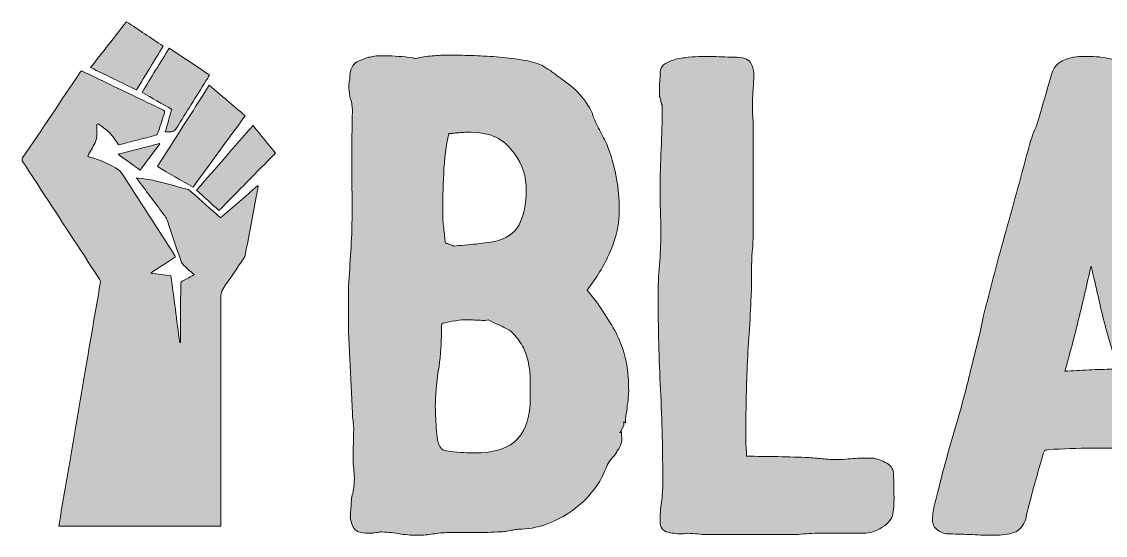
# Model space of a CAD drawing. Header units: inches. Extents: x 112 to 968, y -1050 to -30.
# Drawn here: x 153.5 to 540.6, y -213.6 to -30.3 of the extents above; entities that cross this region are included whole.
import ezdxf

# ---------------------------------------------------------------- set-up
doc = ezdxf.new("R2010")
doc.units = ezdxf.units.IN
doc.header["$MEASUREMENT"] = 0
doc.layers.add('Layer 1', color=7, linetype='Continuous')

# ---------------------------------------------------------------- blocks, each defined once
blk = doc.blocks.new('block 7')
at = {"layer": 'Layer 1', "true_color": 0xfccf0c}
h = blk.add_hatch(color=40, dxfattribs=at)
h.dxf.hatch_style = 2
edge = h.paths.add_edge_path()
edge.add_spline(control_points=[(355.48, -126.12), (355.48, -126.12), (358.34, -129.71), (358.34, -129.71), (360.41, -132.58), (362.2, -135.25), (363.72, -137.72), (365.23, -140.19), (366.47, -142.62), (367.43, -145), (368.38, -147.4), (369.1, -149.95), (369.58, -152.65), (370.06, -155.37), (370.29, -158.55), (370.29, -162.21), (370.29, -163.01), (370.21, -164.05), (370.06, -165.32), (369.89, -166.6), (369.73, -167.87), (369.58, -169.15), (369.42, -169.94), (369.3, -170.66), (369.22, -171.3), (369.14, -171.94), (369.1, -172.65), (369.1, -173.45), (368.78, -173.45), (368.62, -173.29), (368.62, -172.97), (368.62, -172.97), (368.62, -174.4), (368.62, -174.4), (368.62, -174.4), (367.19, -177.03), (367.19, -177.03), (367.19, -177.03), (367.67, -176.56), (367.67, -176.56), (367.67, -177.03), (367.7, -177.51), (367.78, -177.99), (367.86, -178.47), (367.9, -178.87), (367.9, -179.18), (367.9, -180.14), (367.58, -181.26), (366.95, -182.53), (366.63, -182.85), (366.35, -183.25), (366.11, -183.73), (365.87, -184.2), (365.59, -184.68), (365.27, -185.16), (364.8, -185.48), (364.24, -186.12), (363.6, -187.07), (363.6, -187.07), (362.65, -188.51), (362.65, -188.51), (361.53, -191.7), (359.9, -194.68), (357.75, -197.47), (355.59, -200.26), (353.08, -202.69), (350.22, -204.76), (347.35, -206.83), (344.24, -208.46), (340.9, -209.66), (337.55, -210.85), (334.2, -211.45), (330.86, -211.45), (330.54, -211.45), (330.18, -211.49), (329.78, -211.57), (329.38, -211.65), (328.78, -211.77), (327.99, -211.93), (327.19, -212.09), (326.44, -212.21), (325.72, -212.29), (325, -212.37), (324.24, -212.41), (323.45, -212.41), (320.42, -212.57), (317.47, -212.65), (314.6, -212.65), (311.74, -212.65), (308.87, -212.65), (306, -212.65), (303.93, -212.65), (302.06, -212.81), (300.38, -213.13), (298.71, -213.45), (296.83, -213.6), (294.76, -213.6), (292.53, -213.6), (290.3, -213.41), (288.07, -213.01), (285.84, -212.61), (283.61, -212.41), (281.38, -212.41), (281.22, -212.41), (281.06, -212.49), (280.9, -212.65), (280.9, -212.65), (279.95, -212.65), (279.95, -212.65), (279.63, -212.65), (279.39, -212.69), (279.23, -212.77), (279.07, -212.85), (278.83, -212.89), (278.51, -212.89), (277.08, -212.89), (275.68, -212.77), (274.33, -212.53), (272.97, -212.29), (271.98, -211.29), (271.34, -209.54), (271.02, -208.27), (270.86, -207.47), (270.86, -207.15), (270.86, -206.35), (270.9, -205.68), (270.98, -205.12), (271.06, -204.56), (271.1, -204.12), (271.1, -203.8), (271.1, -202.05), (271.3, -200.3), (271.7, -198.54), (272.1, -196.79), (272.3, -195.04), (272.3, -193.29), (272.3, -192.01), (272.22, -190.86), (272.06, -189.82), (271.9, -188.79), (271.82, -187.63), (271.82, -186.35), (271.82, -184.6), (271.86, -182.81), (271.94, -180.98), (272.02, -179.15), (272.06, -177.27), (272.06, -175.36), (272.06, -174.4), (271.98, -173.53), (271.82, -172.73), (271.66, -171.94), (271.58, -171.06), (271.58, -170.1), (271.26, -163.57), (270.94, -157.08), (270.63, -150.62), (270.3, -144.17), (270.15, -137.6), (270.15, -130.9), (270.15, -126.76), (270.3, -122.62), (270.63, -118.47), (270.94, -114.33), (271.18, -110.19), (271.34, -106.05), (271.5, -101.27), (271.54, -96.45), (271.46, -91.59), (271.38, -86.73), (271.34, -81.9), (271.34, -77.12), (271.34, -74.58), (271.38, -72.03), (271.46, -69.48), (271.54, -66.93), (271.58, -64.38), (271.58, -61.83), (271.58, -60.39), (271.38, -59.08), (270.98, -57.88), (270.58, -56.69), (270.38, -55.46), (270.38, -54.18), (270.38, -53.7), (270.38, -53.14), (270.38, -52.51), (270.38, -51.87), (270.46, -51.31), (270.63, -50.83), (270.63, -49.24), (270.9, -47.81), (271.46, -46.53), (272.02, -45.26), (273.17, -44.38), (274.93, -43.9), (276.2, -43.27), (277.24, -42.94), (278.03, -42.94), (278.99, -42.63), (279.95, -42.47), (280.9, -42.47), (281.86, -42.47), (282.65, -42.47), (283.29, -42.47), (286.48, -42.47), (289.75, -42.71), (293.09, -43.18), (293.25, -43.18), (293.41, -43.22), (293.57, -43.3), (293.73, -43.39), (293.89, -43.42), (294.05, -43.42), (296.12, -42.94), (298.15, -42.63), (300.14, -42.47), (302.13, -42.31), (304.17, -42.23), (306.24, -42.23), (308.47, -42.23), (311.06, -42.27), (314.01, -42.35), (316.95, -42.43), (319.98, -42.59), (323.09, -42.83), (326.2, -43.06), (329.18, -43.42), (332.05, -43.9), (334.92, -44.38), (337.31, -45.02), (339.22, -45.81), (339.7, -46.13), (340.18, -46.45), (340.66, -46.77), (341.14, -47.09), (341.69, -47.41), (342.33, -47.73), (342.65, -48.05), (343.05, -48.36), (343.52, -48.68), (344, -49), (344.4, -49.32), (344.72, -49.64), (347.59, -51.55), (350.01, -53.46), (352.01, -55.37), (354, -57.29), (355.79, -59.84), (357.39, -63.02), (357.39, -63.5), (357.54, -64.06), (357.87, -64.7), (358.66, -66.61), (359.58, -68.48), (360.61, -70.31), (361.65, -72.15), (362.49, -73.94), (363.12, -75.69), (365.67, -82.7), (366.95, -89.87), (366.95, -97.2), (366.95, -102.3), (365.87, -107.32), (363.72, -112.26), (361.57, -117.2), (358.82, -121.82), (355.48, -126.12)], knot_values=[0, 0, 0, 0, 1, 1, 1, 2, 2, 2, 3, 3, 3, 4, 4, 4, 5, 5, 5, 6, 6, 6, 7, 7, 7, 8, 8, 8, 9, 9, 9, 10, 10, 10, 11, 11, 11, 12, 12, 12, 13, 13, 13, 14, 14, 14, 15, 15, 15, 16, 16, 16, 17, 17, 17, 18, 18, 18, 19, 19, 19, 20, 20, 20, 21, 21, 21, 22, 22, 22, 23, 23, 23, 24, 24, 24, 25, 25, 25, 26, 26, 26, 27, 27, 27, 28, 28, 28, 29, 29, 29, 30, 30, 30, 31, 31, 31, 32, 32, 32, 33, 33, 33, 34, 34, 34, 35, 35, 35, 36, 36, 36, 37, 37, 37, 38, 38, 38, 39, 39, 39, 40, 40, 40, 41, 41, 41, 42, 42, 42, 43, 43, 43, 44, 44, 44, 45, 45, 45, 46, 46, 46, 47, 47, 47, 48, 48, 48, 49, 49, 49, 50, 50, 50, 51, 51, 51, 52, 52, 52, 53, 53, 53, 54, 54, 54, 55, 55, 55, 56, 56, 56, 57, 57, 57, 58, 58, 58, 59, 59, 59, 60, 60, 60, 61, 61, 61, 62, 62, 62, 63, 63, 63, 64, 64, 64, 65, 65, 65, 66, 66, 66, 67, 67, 67, 68, 68, 68, 69, 69, 69, 70, 70, 70, 71, 71, 71, 72, 72, 72, 73, 73, 73, 74, 74, 74, 75, 75, 75, 76, 76, 76, 77, 77, 77, 78, 78, 78, 79, 79, 79, 80, 80, 80, 81, 81, 81, 82, 82, 82, 83, 83, 83, 84, 84, 84, 85, 85, 85, 86, 86, 86, 87, 87, 87, 88, 88, 88, 89, 89, 89, 89], degree=3, periodic=1)
edge = h.paths.add_edge_path()
edge.add_spline(control_points=[(320.1, -136.64), (319.78, -136.8), (319.42, -136.88), (319.03, -136.88), (318.63, -136.88), (318.27, -136.88), (317.95, -136.88), (316.99, -136.88), (316.07, -136.84), (315.2, -136.76), (314.32, -136.68), (313.41, -136.64), (312.45, -136.64), (311.5, -136.64), (310.18, -136.76), (308.51, -137), (306.84, -137.24), (305.36, -137.52), (304.09, -137.83), (303.77, -137.83), (303.61, -137.92), (303.61, -138.07), (303.45, -138.23), (303.37, -138.79), (303.37, -139.75), (303.37, -139.75), (303.37, -142.38), (303.37, -142.38), (303.37, -146.52), (303.01, -150.74), (302.29, -155.04), (301.58, -159.35), (301.22, -163.57), (301.22, -167.71), (301.22, -168.35), (301.26, -169.38), (301.34, -170.82), (301.42, -172.25), (301.5, -173.73), (301.58, -175.24), (301.66, -176.76), (301.82, -178.19), (302.06, -179.54), (302.29, -180.9), (302.65, -181.81), (303.13, -182.29), (303.29, -182.61), (303.49, -182.85), (303.73, -183.01), (303.97, -183.17), (304.48, -183.33), (305.28, -183.49), (308.63, -183.97), (311.81, -184.2), (314.84, -184.2), (322.49, -184.2), (327.79, -182.49), (330.74, -179.07), (333.68, -175.64), (335.16, -170.9), (335.16, -164.84), (335.16, -162.61), (335.16, -160.54), (335.16, -158.63), (335.16, -156.72), (335, -154.8), (334.68, -152.89), (334.36, -151.14), (333.88, -149.47), (333.25, -147.87), (332.61, -146.28), (331.58, -144.61), (330.14, -142.85), (329.18, -141.42), (327.67, -140.22), (325.6, -139.27), (324.8, -138.95), (323.93, -138.55), (322.97, -138.07), (322.01, -137.6), (321.06, -137.12), (320.1, -136.64)], knot_values=[0, 0, 0, 0, 1, 1, 1, 2, 2, 2, 3, 3, 3, 4, 4, 4, 5, 5, 5, 6, 6, 6, 7, 7, 7, 8, 8, 8, 9, 9, 9, 10, 10, 10, 11, 11, 11, 12, 12, 12, 13, 13, 13, 14, 14, 14, 15, 15, 15, 16, 16, 16, 17, 17, 17, 18, 18, 18, 19, 19, 19, 20, 20, 20, 21, 21, 21, 22, 22, 22, 23, 23, 23, 24, 24, 24, 25, 25, 25, 26, 26, 26, 27, 27, 27, 27], degree=3, periodic=1)
edge = h.paths.add_edge_path()
edge.add_spline(control_points=[(306, -70.19), (305.04, -74.49), (304.44, -79.27), (304.21, -84.53), (303.97, -89.79), (303.85, -94.49), (303.85, -98.64), (303.85, -100.39), (303.97, -102.18), (304.21, -104.01), (304.44, -105.85), (304.64, -107.64), (304.8, -109.39), (305.12, -109.39), (305.76, -109.55), (306.72, -109.87), (306.87, -110.03), (307.03, -110.11), (307.2, -110.11), (307.35, -110.11), (307.51, -110.19), (307.67, -110.35), (310.22, -110.19), (312.97, -109.95), (315.92, -109.63), (318.87, -109.31), (321.45, -108.91), (323.69, -108.43), (327.67, -107.16), (330.34, -104.89), (331.69, -101.62), (333.05, -98.36), (333.73, -94.65), (333.73, -90.51), (333.73, -85.57), (332.37, -81.27), (329.66, -77.6), (327.59, -74.73), (325.32, -72.7), (322.85, -71.51), (320.38, -70.31), (316.91, -69.71), (312.45, -69.71), (312.13, -69.71), (311.57, -69.76), (310.78, -69.83), (309.98, -69.92), (309.19, -69.95), (308.39, -69.95), (307.91, -70.11), (307.47, -70.19), (307.07, -70.19), (306.68, -70.19), (306.32, -70.19), (306, -70.19)], knot_values=[0, 0, 0, 0, 1, 1, 1, 2, 2, 2, 3, 3, 3, 4, 4, 4, 5, 5, 5, 6, 6, 6, 7, 7, 7, 8, 8, 8, 9, 9, 9, 10, 10, 10, 11, 11, 11, 12, 12, 12, 13, 13, 13, 14, 14, 14, 15, 15, 15, 16, 16, 16, 17, 17, 17, 18, 18, 18, 18], degree=3, periodic=1)
h = blk.add_hatch(color=40, dxfattribs=at)
h.dxf.hatch_style = 2
edge = h.paths.add_edge_path()
edge.add_spline(control_points=[(412.36, -185.4), (416.19, -185.4), (419.97, -185.44), (423.71, -185.52), (427.46, -185.6), (431.16, -185.72), (434.83, -185.88), (436.58, -186.04), (438.37, -186.2), (440.21, -186.35), (442.04, -186.52), (443.83, -186.59), (445.58, -186.59), (446.54, -186.59), (447.58, -186.52), (448.69, -186.35), (449.81, -186.2), (450.92, -186.12), (452.04, -186.12), (452.04, -186.12), (458.01, -186.12), (458.01, -186.12), (459.45, -186.44), (460.96, -187.04), (462.56, -187.91), (464.15, -188.79), (464.95, -190.18), (464.95, -192.09), (464.95, -194.32), (464.98, -196.63), (465.07, -199.02), (465.14, -201.41), (465.03, -203.73), (464.71, -205.95), (464.39, -207.71), (463.11, -209.3), (460.88, -210.73), (458.65, -212.17), (456.42, -212.89), (454.19, -212.89), (454.19, -212.89), (436.74, -212.89), (436.74, -212.89), (435.46, -212.89), (434.15, -212.97), (432.8, -213.13), (431.44, -213.29), (430.13, -213.36), (428.85, -213.36), (428.85, -213.36), (398.26, -213.36), (398.26, -213.36), (397.14, -213.36), (396.03, -213.29), (394.91, -213.13), (393.8, -212.97), (392.6, -212.89), (391.33, -212.89), (390.69, -212.89), (390.13, -212.97), (389.65, -213.13), (388.06, -213.13), (386.31, -212.93), (384.4, -212.53), (382.48, -212.13), (381.53, -210.82), (381.53, -208.58), (381.53, -206.35), (381.69, -204.08), (382.01, -201.77), (382.32, -199.46), (382.48, -197.19), (382.48, -194.96), (382.48, -183.81), (382.2, -172.69), (381.65, -161.62), (381.09, -150.54), (380.81, -139.43), (380.81, -128.27), (380.81, -124.61), (380.97, -120.9), (381.29, -117.16), (381.61, -113.42), (381.77, -109.63), (381.77, -105.81), (381.77, -103.26), (381.73, -100.75), (381.65, -98.28), (381.56, -95.81), (381.53, -93.3), (381.53, -90.75), (381.53, -85.65), (381.65, -80.63), (381.89, -75.69), (382.13, -70.75), (382.25, -65.81), (382.25, -60.87), (382.25, -60.87), (382.25, -59.92), (382.25, -59.92), (382.08, -59.76), (382.01, -59.6), (382.01, -59.44), (382.01, -59.28), (381.92, -59.04), (381.77, -58.72), (381.77, -58.24), (381.61, -57.69), (381.29, -57.05), (381.29, -57.05), (381.29, -55.13), (381.29, -55.13), (381.29, -53.86), (381.33, -52.71), (381.41, -51.67), (381.49, -50.63), (381.53, -49.48), (381.53, -48.2), (381.53, -46.29), (383.2, -44.86), (386.55, -43.9), (387.34, -43.58), (388.18, -43.39), (389.06, -43.3), (389.93, -43.22), (390.77, -43.11), (391.57, -42.94), (393.32, -42.79), (394.95, -42.71), (396.47, -42.71), (397.98, -42.71), (398.98, -42.71), (399.45, -42.71), (400.89, -42.71), (402.28, -42.75), (403.64, -42.83), (404.99, -42.91), (406.39, -42.94), (407.82, -42.94), (411.01, -42.94), (413, -43.58), (413.8, -44.86), (414.59, -46.13), (414.99, -47.41), (414.99, -48.68), (414.99, -50.59), (414.91, -52.55), (414.75, -54.54), (414.59, -56.53), (414.51, -58.56), (414.51, -60.63), (414.51, -61.75), (414.55, -62.86), (414.63, -63.98), (414.71, -65.09), (414.75, -66.29), (414.75, -67.56), (414.75, -67.56), (414.75, -106.52), (414.75, -106.52), (414.75, -108.12), (414.67, -109.71), (414.51, -111.3), (414.35, -112.9), (414.27, -114.49), (414.27, -116.08), (414.11, -118.32), (414.07, -120.39), (414.15, -122.3), (414.23, -124.21), (414.19, -126.12), (414.03, -128.03), (413.87, -132.66), (413.64, -137.16), (413.32, -141.54), (413, -145.92), (412.76, -150.35), (412.6, -154.8), (412.44, -158.79), (412.32, -162.81), (412.24, -166.88), (412.16, -170.94), (412.12, -175.04), (412.12, -179.18), (412.12, -180.14), (412.16, -181.14), (412.24, -182.17), (412.32, -183.21), (412.36, -184.29), (412.36, -185.4)], knot_values=[0, 0, 0, 0, 1, 1, 1, 2, 2, 2, 3, 3, 3, 4, 4, 4, 5, 5, 5, 6, 6, 6, 7, 7, 7, 8, 8, 8, 9, 9, 9, 10, 10, 10, 11, 11, 11, 12, 12, 12, 13, 13, 13, 14, 14, 14, 15, 15, 15, 16, 16, 16, 17, 17, 17, 18, 18, 18, 19, 19, 19, 20, 20, 20, 21, 21, 21, 22, 22, 22, 23, 23, 23, 24, 24, 24, 25, 25, 25, 26, 26, 26, 27, 27, 27, 28, 28, 28, 29, 29, 29, 30, 30, 30, 31, 31, 31, 32, 32, 32, 33, 33, 33, 34, 34, 34, 35, 35, 35, 36, 36, 36, 37, 37, 37, 38, 38, 38, 39, 39, 39, 40, 40, 40, 41, 41, 41, 42, 42, 42, 43, 43, 43, 44, 44, 44, 45, 45, 45, 46, 46, 46, 47, 47, 47, 48, 48, 48, 49, 49, 49, 50, 50, 50, 51, 51, 51, 52, 52, 52, 53, 53, 53, 54, 54, 54, 55, 55, 55, 56, 56, 56, 57, 57, 57, 58, 58, 58, 59, 59, 59, 60, 60, 60, 61, 61, 61, 62, 62, 62, 63, 63, 63, 63], degree=3, periodic=1)
h = blk.add_hatch(color=40, dxfattribs=at)
h.dxf.hatch_style = 2
edge = h.paths.add_edge_path()
edge.add_spline(control_points=[(551.71, -182.29), (546.45, -182.45), (541.19, -182.53), (535.93, -182.53), (530.67, -182.53), (525.41, -182.69), (520.16, -183.01), (519.68, -183.17), (519.28, -183.25), (518.96, -183.25), (518.8, -183.41), (518.72, -183.57), (518.72, -183.73), (518.4, -184.36), (518.24, -184.84), (518.24, -185.16), (517.29, -188.35), (516.37, -191.49), (515.49, -194.6), (514.62, -197.71), (513.78, -200.86), (512.98, -204.04), (512.98, -204.04), (512.75, -205), (512.75, -205), (512.42, -205.95), (512.27, -206.75), (512.27, -207.39), (511.31, -210.26), (509.83, -212.01), (507.84, -212.65), (505.85, -213.29), (503.5, -213.6), (500.79, -213.6), (498.24, -213.6), (495.65, -213.52), (493.03, -213.36), (490.4, -213.21), (487.73, -213.13), (485.02, -213.13), (483.42, -213.13), (481.99, -212.69), (480.72, -211.81), (479.44, -210.94), (478.8, -209.62), (478.8, -207.87), (478.8, -207.07), (478.92, -206), (479.16, -204.64), (479.4, -203.29), (479.68, -202.05), (480, -200.94), (480.32, -199.66), (480.64, -198.43), (480.95, -197.23), (481.27, -196.04), (481.51, -195.04), (481.67, -194.24), (483.42, -187.55), (485.26, -180.98), (487.17, -174.52), (489.08, -168.07), (490.83, -161.5), (492.43, -154.8), (493.22, -151.62), (494.02, -148.43), (494.82, -145.24), (495.61, -142.06), (496.33, -138.87), (496.97, -135.68), (499.52, -125.33), (502.23, -115.05), (505.1, -104.85), (507.97, -94.65), (510.75, -84.46), (513.46, -74.26), (514.1, -72.03), (514.97, -69.64), (516.09, -67.08), (517.05, -63.9), (517.96, -60.79), (518.84, -57.76), (519.72, -54.74), (520.63, -51.63), (521.59, -48.44), (522.07, -46.85), (522.94, -45.66), (524.22, -44.86), (525.49, -44.06), (526.85, -43.5), (528.28, -43.18), (529.55, -42.87), (530.83, -42.71), (532.11, -42.71), (533.38, -42.71), (534.41, -42.71), (535.21, -42.71), (537.92, -42.71), (540.87, -43.11), (544.06, -43.9), (547.4, -44.22), (549.47, -44.74), (550.27, -45.45), (551.07, -46.17), (551.78, -47.65), (552.42, -49.88), (552.58, -50.67), (552.74, -51.31), (552.9, -51.79), (553.06, -52.27), (553.3, -52.9), (553.62, -53.7), (554.25, -55.46), (554.65, -56.97), (554.81, -58.24), (554.81, -60.48), (554.97, -62.47), (555.29, -64.22), (555.61, -65.97), (556.01, -67.96), (556.48, -70.19), (557.12, -72.43), (557.76, -74.61), (558.4, -76.77), (559.03, -78.92), (559.51, -80.63), (559.83, -81.9), (560.63, -85.57), (561.39, -89.24), (562.1, -92.9), (562.82, -96.57), (563.65, -100.15), (564.61, -103.65), (565.41, -107.32), (566.32, -110.87), (567.36, -114.29), (568.4, -117.72), (569.39, -121.26), (570.35, -124.93), (571.62, -130.03), (572.98, -135.13), (574.41, -140.22), (575.84, -145.33), (577.28, -150.5), (578.71, -155.76), (579.35, -158.79), (580.03, -161.78), (580.75, -164.72), (581.46, -167.67), (582.3, -170.66), (583.26, -173.69), (583.73, -175.76), (584.29, -177.75), (584.93, -179.66), (585.56, -181.57), (586.2, -183.57), (586.84, -185.64), (587.64, -188.35), (588.35, -191.1), (588.99, -193.88), (589.63, -196.67), (590.34, -199.5), (591.14, -202.37), (591.14, -202.85), (591.3, -203.56), (591.62, -204.52), (591.78, -205.16), (591.9, -205.72), (591.98, -206.19), (592.06, -206.67), (592.1, -207.23), (592.1, -207.87), (592.1, -210.1), (591.14, -211.49), (589.23, -212.05), (587.32, -212.61), (585.8, -212.89), (584.69, -212.89), (581.66, -212.89), (578.67, -212.93), (575.73, -213.01), (572.78, -213.09), (569.79, -213.13), (566.76, -213.13), (564.69, -213.13), (562.78, -212.25), (561.03, -210.5), (560.07, -209.22), (559.31, -207.99), (558.76, -206.79), (558.2, -205.6), (557.68, -204.28), (557.2, -202.85), (556.88, -202.53), (556.73, -202.05), (556.73, -201.41), (556.73, -200.78), (556.64, -200.3), (556.48, -199.98), (556.48, -199.34), (556.4, -198.78), (556.25, -198.31), (556.25, -198.31), (552.9, -186.59), (552.9, -186.59), (552.9, -186.28), (552.82, -185.76), (552.66, -185.04), (552.5, -184.32), (552.26, -183.57), (551.94, -182.77), (551.78, -182.77), (551.71, -182.61), (551.71, -182.29)], knot_values=[0, 0, 0, 0, 1, 1, 1, 2, 2, 2, 3, 3, 3, 4, 4, 4, 5, 5, 5, 6, 6, 6, 7, 7, 7, 8, 8, 8, 9, 9, 9, 10, 10, 10, 11, 11, 11, 12, 12, 12, 13, 13, 13, 14, 14, 14, 15, 15, 15, 16, 16, 16, 17, 17, 17, 18, 18, 18, 19, 19, 19, 20, 20, 20, 21, 21, 21, 22, 22, 22, 23, 23, 23, 24, 24, 24, 25, 25, 25, 26, 26, 26, 27, 27, 27, 28, 28, 28, 29, 29, 29, 30, 30, 30, 31, 31, 31, 32, 32, 32, 33, 33, 33, 34, 34, 34, 35, 35, 35, 36, 36, 36, 37, 37, 37, 38, 38, 38, 39, 39, 39, 40, 40, 40, 41, 41, 41, 42, 42, 42, 43, 43, 43, 44, 44, 44, 45, 45, 45, 46, 46, 46, 47, 47, 47, 48, 48, 48, 49, 49, 49, 50, 50, 50, 51, 51, 51, 52, 52, 52, 53, 53, 53, 54, 54, 54, 55, 55, 55, 56, 56, 56, 57, 57, 57, 58, 58, 58, 59, 59, 59, 60, 60, 60, 61, 61, 61, 62, 62, 62, 63, 63, 63, 64, 64, 64, 65, 65, 65, 66, 66, 66, 67, 67, 67, 68, 68, 68, 69, 69, 69, 70, 70, 70, 71, 71, 71, 71], degree=3, periodic=1)
edge = h.paths.add_edge_path()
edge.add_spline(control_points=[(526.13, -155.04), (529, -154.89), (531.87, -154.73), (534.73, -154.57), (537.6, -154.41), (540.47, -154.33), (543.34, -154.33), (543.34, -154.33), (544.77, -154.33), (544.77, -154.33), (543.98, -151.14), (543.1, -147.91), (542.14, -144.65), (541.19, -141.38), (540.31, -138.16), (539.52, -134.97), (539.19, -133.69), (538.68, -131.42), (537.96, -128.15), (537.24, -124.89), (536.41, -121.34), (535.45, -117.52), (534.02, -123.89), (532.54, -130.19), (531.03, -136.4), (529.51, -142.62), (527.88, -148.83), (526.13, -155.04)], knot_values=[0, 0, 0, 0, 1, 1, 1, 2, 2, 2, 3, 3, 3, 4, 4, 4, 5, 5, 5, 6, 6, 6, 7, 7, 7, 8, 8, 8, 9, 9, 9, 9], degree=3, periodic=1)
at = {"layer": 'Layer 1', "lineweight": 0}
for points, knots in [([(355.48, -126.12), (355.48, -126.12), (358.34, -129.71), (358.34, -129.71), (360.41, -132.58), (362.2, -135.25), (363.72, -137.72), (365.23, -140.19), (366.47, -142.62), (367.43, -145), (368.38, -147.4), (369.1, -149.95), (369.58, -152.65), (370.06, -155.37), (370.29, -158.55), (370.29, -162.21), (370.29, -163.01), (370.21, -164.05), (370.06, -165.32), (369.89, -166.6), (369.73, -167.87), (369.58, -169.15), (369.42, -169.94), (369.3, -170.66), (369.22, -171.3), (369.14, -171.94), (369.1, -172.65), (369.1, -173.45), (368.78, -173.45), (368.62, -173.29), (368.62, -172.97), (368.62, -172.97), (368.62, -174.4), (368.62, -174.4), (368.62, -174.4), (367.19, -177.03), (367.19, -177.03), (367.19, -177.03), (367.67, -176.56), (367.67, -176.56), (367.67, -177.03), (367.7, -177.51), (367.78, -177.99), (367.86, -178.47), (367.9, -178.87), (367.9, -179.18), (367.9, -180.14), (367.58, -181.26), (366.95, -182.53), (366.63, -182.85), (366.35, -183.25), (366.11, -183.73), (365.87, -184.2), (365.59, -184.68), (365.27, -185.16), (364.8, -185.48), (364.24, -186.12), (363.6, -187.07), (363.6, -187.07), (362.65, -188.51), (362.65, -188.51), (361.53, -191.7), (359.9, -194.68), (357.75, -197.47), (355.59, -200.26), (353.08, -202.69), (350.22, -204.76), (347.35, -206.83), (344.24, -208.46), (340.9, -209.66), (337.55, -210.85), (334.2, -211.45), (330.86, -211.45), (330.54, -211.45), (330.18, -211.49), (329.78, -211.57), (329.38, -211.65), (328.78, -211.77), (327.99, -211.93), (327.19, -212.09), (326.44, -212.21), (325.72, -212.29), (325, -212.37), (324.24, -212.41), (323.45, -212.41), (320.42, -212.57), (317.47, -212.65), (314.6, -212.65), (311.74, -212.65), (308.87, -212.65), (306, -212.65), (303.93, -212.65), (302.06, -212.81), (300.38, -213.13), (298.71, -213.45), (296.83, -213.6), (294.76, -213.6), (292.53, -213.6), (290.3, -213.41), (288.07, -213.01), (285.84, -212.61), (283.61, -212.41), (281.38, -212.41), (281.22, -212.41), (281.06, -212.49), (280.9, -212.65), (280.9, -212.65), (279.95, -212.65), (279.95, -212.65), (279.63, -212.65), (279.39, -212.69), (279.23, -212.77), (279.07, -212.85), (278.83, -212.89), (278.51, -212.89), (277.08, -212.89), (275.68, -212.77), (274.33, -212.53), (272.97, -212.29), (271.98, -211.29), (271.34, -209.54), (271.02, -208.27), (270.86, -207.47), (270.86, -207.15), (270.86, -206.35), (270.9, -205.68), (270.98, -205.12), (271.06, -204.56), (271.1, -204.12), (271.1, -203.8), (271.1, -202.05), (271.3, -200.3), (271.7, -198.54), (272.1, -196.79), (272.3, -195.04), (272.3, -193.29), (272.3, -192.01), (272.22, -190.86), (272.06, -189.82), (271.9, -188.79), (271.82, -187.63), (271.82, -186.35), (271.82, -184.6), (271.86, -182.81), (271.94, -180.98), (272.02, -179.15), (272.06, -177.27), (272.06, -175.36), (272.06, -174.4), (271.98, -173.53), (271.82, -172.73), (271.66, -171.94), (271.58, -171.06), (271.58, -170.1), (271.26, -163.57), (270.94, -157.08), (270.63, -150.62), (270.3, -144.17), (270.15, -137.6), (270.15, -130.9), (270.15, -126.76), (270.3, -122.62), (270.63, -118.47), (270.94, -114.33), (271.18, -110.19), (271.34, -106.05), (271.5, -101.27), (271.54, -96.45), (271.46, -91.59), (271.38, -86.73), (271.34, -81.9), (271.34, -77.12), (271.34, -74.58), (271.38, -72.03), (271.46, -69.48), (271.54, -66.93), (271.58, -64.38), (271.58, -61.83), (271.58, -60.39), (271.38, -59.08), (270.98, -57.88), (270.58, -56.69), (270.38, -55.46), (270.38, -54.18), (270.38, -53.7), (270.38, -53.14), (270.38, -52.51), (270.38, -51.87), (270.46, -51.31), (270.63, -50.83), (270.63, -49.24), (270.9, -47.81), (271.46, -46.53), (272.02, -45.26), (273.17, -44.38), (274.93, -43.9), (276.2, -43.27), (277.24, -42.94), (278.03, -42.94), (278.99, -42.63), (279.95, -42.47), (280.9, -42.47), (281.86, -42.47), (282.65, -42.47), (283.29, -42.47), (286.48, -42.47), (289.75, -42.71), (293.09, -43.18), (293.25, -43.18), (293.41, -43.22), (293.57, -43.3), (293.73, -43.39), (293.89, -43.42), (294.05, -43.42), (296.12, -42.94), (298.15, -42.63), (300.14, -42.47), (302.13, -42.31), (304.17, -42.23), (306.24, -42.23), (308.47, -42.23), (311.06, -42.27), (314.01, -42.35), (316.95, -42.43), (319.98, -42.59), (323.09, -42.83), (326.2, -43.06), (329.18, -43.42), (332.05, -43.9), (334.92, -44.38), (337.31, -45.02), (339.22, -45.81), (339.7, -46.13), (340.18, -46.45), (340.66, -46.77), (341.14, -47.09), (341.69, -47.41), (342.33, -47.73), (342.65, -48.05), (343.05, -48.36), (343.52, -48.68), (344, -49), (344.4, -49.32), (344.72, -49.64), (347.59, -51.55), (350.01, -53.46), (352.01, -55.37), (354, -57.29), (355.79, -59.84), (357.39, -63.02), (357.39, -63.5), (357.54, -64.06), (357.87, -64.7), (358.66, -66.61), (359.58, -68.48), (360.61, -70.31), (361.65, -72.15), (362.49, -73.94), (363.12, -75.69), (365.67, -82.7), (366.95, -89.87), (366.95, -97.2), (366.95, -102.3), (365.87, -107.32), (363.72, -112.26), (361.57, -117.2), (358.82, -121.82), (355.48, -126.12)], [0, 0, 0, 0, 1, 1, 1, 2, 2, 2, 3, 3, 3, 4, 4, 4, 5, 5, 5, 6, 6, 6, 7, 7, 7, 8, 8, 8, 9, 9, 9, 10, 10, 10, 11, 11, 11, 12, 12, 12, 13, 13, 13, 14, 14, 14, 15, 15, 15, 16, 16, 16, 17, 17, 17, 18, 18, 18, 19, 19, 19, 20, 20, 20, 21, 21, 21, 22, 22, 22, 23, 23, 23, 24, 24, 24, 25, 25, 25, 26, 26, 26, 27, 27, 27, 28, 28, 28, 29, 29, 29, 30, 30, 30, 31, 31, 31, 32, 32, 32, 33, 33, 33, 34, 34, 34, 35, 35, 35, 36, 36, 36, 37, 37, 37, 38, 38, 38, 39, 39, 39, 40, 40, 40, 41, 41, 41, 42, 42, 42, 43, 43, 43, 44, 44, 44, 45, 45, 45, 46, 46, 46, 47, 47, 47, 48, 48, 48, 49, 49, 49, 50, 50, 50, 51, 51, 51, 52, 52, 52, 53, 53, 53, 54, 54, 54, 55, 55, 55, 56, 56, 56, 57, 57, 57, 58, 58, 58, 59, 59, 59, 60, 60, 60, 61, 61, 61, 62, 62, 62, 63, 63, 63, 64, 64, 64, 65, 65, 65, 66, 66, 66, 67, 67, 67, 68, 68, 68, 69, 69, 69, 70, 70, 70, 71, 71, 71, 72, 72, 72, 73, 73, 73, 74, 74, 74, 75, 75, 75, 76, 76, 76, 77, 77, 77, 78, 78, 78, 79, 79, 79, 80, 80, 80, 81, 81, 81, 82, 82, 82, 83, 83, 83, 84, 84, 84, 85, 85, 85, 86, 86, 86, 87, 87, 87, 88, 88, 88, 89, 89, 89, 89]), ([(412.36, -185.4), (416.19, -185.4), (419.97, -185.44), (423.71, -185.52), (427.46, -185.6), (431.16, -185.72), (434.83, -185.88), (436.58, -186.04), (438.37, -186.2), (440.21, -186.35), (442.04, -186.52), (443.83, -186.59), (445.58, -186.59), (446.54, -186.59), (447.58, -186.52), (448.69, -186.35), (449.81, -186.2), (450.92, -186.12), (452.04, -186.12), (452.04, -186.12), (458.01, -186.12), (458.01, -186.12), (459.45, -186.44), (460.96, -187.04), (462.56, -187.91), (464.15, -188.79), (464.95, -190.18), (464.95, -192.09), (464.95, -194.32), (464.98, -196.63), (465.07, -199.02), (465.14, -201.41), (465.03, -203.73), (464.71, -205.95), (464.39, -207.71), (463.11, -209.3), (460.88, -210.73), (458.65, -212.17), (456.42, -212.89), (454.19, -212.89), (454.19, -212.89), (436.74, -212.89), (436.74, -212.89), (435.46, -212.89), (434.15, -212.97), (432.8, -213.13), (431.44, -213.29), (430.13, -213.36), (428.85, -213.36), (428.85, -213.36), (398.26, -213.36), (398.26, -213.36), (397.14, -213.36), (396.03, -213.29), (394.91, -213.13), (393.8, -212.97), (392.6, -212.89), (391.33, -212.89), (390.69, -212.89), (390.13, -212.97), (389.65, -213.13), (388.06, -213.13), (386.31, -212.93), (384.4, -212.53), (382.48, -212.13), (381.53, -210.82), (381.53, -208.58), (381.53, -206.35), (381.69, -204.08), (382.01, -201.77), (382.32, -199.46), (382.48, -197.19), (382.48, -194.96), (382.48, -183.81), (382.2, -172.69), (381.65, -161.62), (381.09, -150.54), (380.81, -139.43), (380.81, -128.27), (380.81, -124.61), (380.97, -120.9), (381.29, -117.16), (381.61, -113.42), (381.77, -109.63), (381.77, -105.81), (381.77, -103.26), (381.73, -100.75), (381.65, -98.28), (381.56, -95.81), (381.53, -93.3), (381.53, -90.75), (381.53, -85.65), (381.65, -80.63), (381.89, -75.69), (382.13, -70.75), (382.25, -65.81), (382.25, -60.87), (382.25, -60.87), (382.25, -59.92), (382.25, -59.92), (382.08, -59.76), (382.01, -59.6), (382.01, -59.44), (382.01, -59.28), (381.92, -59.04), (381.77, -58.72), (381.77, -58.24), (381.61, -57.69), (381.29, -57.05), (381.29, -57.05), (381.29, -55.13), (381.29, -55.13), (381.29, -53.86), (381.33, -52.71), (381.41, -51.67), (381.49, -50.63), (381.53, -49.48), (381.53, -48.2), (381.53, -46.29), (383.2, -44.86), (386.55, -43.9), (387.34, -43.58), (388.18, -43.39), (389.06, -43.3), (389.93, -43.22), (390.77, -43.11), (391.57, -42.94), (393.32, -42.79), (394.95, -42.71), (396.47, -42.71), (397.98, -42.71), (398.98, -42.71), (399.45, -42.71), (400.89, -42.71), (402.28, -42.75), (403.64, -42.83), (404.99, -42.91), (406.39, -42.94), (407.82, -42.94), (411.01, -42.94), (413, -43.58), (413.8, -44.86), (414.59, -46.13), (414.99, -47.41), (414.99, -48.68), (414.99, -50.59), (414.91, -52.55), (414.75, -54.54), (414.59, -56.53), (414.51, -58.56), (414.51, -60.63), (414.51, -61.75), (414.55, -62.86), (414.63, -63.98), (414.71, -65.09), (414.75, -66.29), (414.75, -67.56), (414.75, -67.56), (414.75, -106.52), (414.75, -106.52), (414.75, -108.12), (414.67, -109.71), (414.51, -111.3), (414.35, -112.9), (414.27, -114.49), (414.27, -116.08), (414.11, -118.32), (414.07, -120.39), (414.15, -122.3), (414.23, -124.21), (414.19, -126.12), (414.03, -128.03), (413.87, -132.66), (413.64, -137.16), (413.32, -141.54), (413, -145.92), (412.76, -150.35), (412.6, -154.8), (412.44, -158.79), (412.32, -162.81), (412.24, -166.88), (412.16, -170.94), (412.12, -175.04), (412.12, -179.18), (412.12, -180.14), (412.16, -181.14), (412.24, -182.17), (412.32, -183.21), (412.36, -184.29), (412.36, -185.4)], [0, 0, 0, 0, 1, 1, 1, 2, 2, 2, 3, 3, 3, 4, 4, 4, 5, 5, 5, 6, 6, 6, 7, 7, 7, 8, 8, 8, 9, 9, 9, 10, 10, 10, 11, 11, 11, 12, 12, 12, 13, 13, 13, 14, 14, 14, 15, 15, 15, 16, 16, 16, 17, 17, 17, 18, 18, 18, 19, 19, 19, 20, 20, 20, 21, 21, 21, 22, 22, 22, 23, 23, 23, 24, 24, 24, 25, 25, 25, 26, 26, 26, 27, 27, 27, 28, 28, 28, 29, 29, 29, 30, 30, 30, 31, 31, 31, 32, 32, 32, 33, 33, 33, 34, 34, 34, 35, 35, 35, 36, 36, 36, 37, 37, 37, 38, 38, 38, 39, 39, 39, 40, 40, 40, 41, 41, 41, 42, 42, 42, 43, 43, 43, 44, 44, 44, 45, 45, 45, 46, 46, 46, 47, 47, 47, 48, 48, 48, 49, 49, 49, 50, 50, 50, 51, 51, 51, 52, 52, 52, 53, 53, 53, 54, 54, 54, 55, 55, 55, 56, 56, 56, 57, 57, 57, 58, 58, 58, 59, 59, 59, 60, 60, 60, 61, 61, 61, 62, 62, 62, 63, 63, 63, 63]), ([(551.71, -182.29), (546.45, -182.45), (541.19, -182.53), (535.93, -182.53), (530.67, -182.53), (525.41, -182.69), (520.16, -183.01), (519.68, -183.17), (519.28, -183.25), (518.96, -183.25), (518.8, -183.41), (518.72, -183.57), (518.72, -183.73), (518.4, -184.36), (518.24, -184.84), (518.24, -185.16), (517.29, -188.35), (516.37, -191.49), (515.49, -194.6), (514.62, -197.71), (513.78, -200.86), (512.98, -204.04), (512.98, -204.04), (512.75, -205), (512.75, -205), (512.42, -205.95), (512.27, -206.75), (512.27, -207.39), (511.31, -210.26), (509.83, -212.01), (507.84, -212.65), (505.85, -213.29), (503.5, -213.6), (500.79, -213.6), (498.24, -213.6), (495.65, -213.52), (493.03, -213.36), (490.4, -213.21), (487.73, -213.13), (485.02, -213.13), (483.42, -213.13), (481.99, -212.69), (480.72, -211.81), (479.44, -210.94), (478.8, -209.62), (478.8, -207.87), (478.8, -207.07), (478.92, -206), (479.16, -204.64), (479.4, -203.29), (479.68, -202.05), (480, -200.94), (480.32, -199.66), (480.64, -198.43), (480.95, -197.23), (481.27, -196.04), (481.51, -195.04), (481.67, -194.24), (483.42, -187.55), (485.26, -180.98), (487.17, -174.52), (489.08, -168.07), (490.83, -161.5), (492.43, -154.8), (493.22, -151.62), (494.02, -148.43), (494.82, -145.24), (495.61, -142.06), (496.33, -138.87), (496.97, -135.68), (499.52, -125.33), (502.23, -115.05), (505.1, -104.85), (507.97, -94.65), (510.75, -84.46), (513.46, -74.26), (514.1, -72.03), (514.97, -69.64), (516.09, -67.08), (517.05, -63.9), (517.96, -60.79), (518.84, -57.76), (519.72, -54.74), (520.63, -51.63), (521.59, -48.44), (522.07, -46.85), (522.94, -45.66), (524.22, -44.86), (525.49, -44.06), (526.85, -43.5), (528.28, -43.18), (529.55, -42.87), (530.83, -42.71), (532.11, -42.71), (533.38, -42.71), (534.41, -42.71), (535.21, -42.71), (537.92, -42.71), (540.87, -43.11), (544.06, -43.9), (547.4, -44.22), (549.47, -44.74), (550.27, -45.45), (551.07, -46.17), (551.78, -47.65), (552.42, -49.88), (552.58, -50.67), (552.74, -51.31), (552.9, -51.79), (553.06, -52.27), (553.3, -52.9), (553.62, -53.7), (554.25, -55.46), (554.65, -56.97), (554.81, -58.24), (554.81, -60.48), (554.97, -62.47), (555.29, -64.22), (555.61, -65.97), (556.01, -67.96), (556.48, -70.19), (557.12, -72.43), (557.76, -74.61), (558.4, -76.77), (559.03, -78.92), (559.51, -80.63), (559.83, -81.9), (560.63, -85.57), (561.39, -89.24), (562.1, -92.9), (562.82, -96.57), (563.65, -100.15), (564.61, -103.65), (565.41, -107.32), (566.32, -110.87), (567.36, -114.29), (568.4, -117.72), (569.39, -121.26), (570.35, -124.93), (571.62, -130.03), (572.98, -135.13), (574.41, -140.22), (575.84, -145.33), (577.28, -150.5), (578.71, -155.76), (579.35, -158.79), (580.03, -161.78), (580.75, -164.72), (581.46, -167.67), (582.3, -170.66), (583.26, -173.69), (583.73, -175.76), (584.29, -177.75), (584.93, -179.66), (585.56, -181.57), (586.2, -183.57), (586.84, -185.64), (587.64, -188.35), (588.35, -191.1), (588.99, -193.88), (589.63, -196.67), (590.34, -199.5), (591.14, -202.37), (591.14, -202.85), (591.3, -203.56), (591.62, -204.52), (591.78, -205.16), (591.9, -205.72), (591.98, -206.19), (592.06, -206.67), (592.1, -207.23), (592.1, -207.87), (592.1, -210.1), (591.14, -211.49), (589.23, -212.05), (587.32, -212.61), (585.8, -212.89), (584.69, -212.89), (581.66, -212.89), (578.67, -212.93), (575.73, -213.01), (572.78, -213.09), (569.79, -213.13), (566.76, -213.13), (564.69, -213.13), (562.78, -212.25), (561.03, -210.5), (560.07, -209.22), (559.31, -207.99), (558.76, -206.79), (558.2, -205.6), (557.68, -204.28), (557.2, -202.85), (556.88, -202.53), (556.73, -202.05), (556.73, -201.41), (556.73, -200.78), (556.64, -200.3), (556.48, -199.98), (556.48, -199.34), (556.4, -198.78), (556.25, -198.31), (556.25, -198.31), (552.9, -186.59), (552.9, -186.59), (552.9, -186.28), (552.82, -185.76), (552.66, -185.04), (552.5, -184.32), (552.26, -183.57), (551.94, -182.77), (551.78, -182.77), (551.71, -182.61), (551.71, -182.29)], [0, 0, 0, 0, 1, 1, 1, 2, 2, 2, 3, 3, 3, 4, 4, 4, 5, 5, 5, 6, 6, 6, 7, 7, 7, 8, 8, 8, 9, 9, 9, 10, 10, 10, 11, 11, 11, 12, 12, 12, 13, 13, 13, 14, 14, 14, 15, 15, 15, 16, 16, 16, 17, 17, 17, 18, 18, 18, 19, 19, 19, 20, 20, 20, 21, 21, 21, 22, 22, 22, 23, 23, 23, 24, 24, 24, 25, 25, 25, 26, 26, 26, 27, 27, 27, 28, 28, 28, 29, 29, 29, 30, 30, 30, 31, 31, 31, 32, 32, 32, 33, 33, 33, 34, 34, 34, 35, 35, 35, 36, 36, 36, 37, 37, 37, 38, 38, 38, 39, 39, 39, 40, 40, 40, 41, 41, 41, 42, 42, 42, 43, 43, 43, 44, 44, 44, 45, 45, 45, 46, 46, 46, 47, 47, 47, 48, 48, 48, 49, 49, 49, 50, 50, 50, 51, 51, 51, 52, 52, 52, 53, 53, 53, 54, 54, 54, 55, 55, 55, 56, 56, 56, 57, 57, 57, 58, 58, 58, 59, 59, 59, 60, 60, 60, 61, 61, 61, 62, 62, 62, 63, 63, 63, 64, 64, 64, 65, 65, 65, 66, 66, 66, 67, 67, 67, 68, 68, 68, 69, 69, 69, 70, 70, 70, 71, 71, 71, 71]), ([(306, -70.19), (305.04, -74.49), (304.44, -79.27), (304.21, -84.53), (303.97, -89.79), (303.85, -94.49), (303.85, -98.64), (303.85, -100.39), (303.97, -102.18), (304.21, -104.01), (304.44, -105.85), (304.64, -107.64), (304.8, -109.39), (305.12, -109.39), (305.76, -109.55), (306.72, -109.87), (306.87, -110.03), (307.03, -110.11), (307.2, -110.11), (307.35, -110.11), (307.51, -110.19), (307.67, -110.35), (310.22, -110.19), (312.97, -109.95), (315.92, -109.63), (318.87, -109.31), (321.45, -108.91), (323.69, -108.43), (327.67, -107.16), (330.34, -104.89), (331.69, -101.62), (333.05, -98.36), (333.73, -94.65), (333.73, -90.51), (333.73, -85.57), (332.37, -81.27), (329.66, -77.6), (327.59, -74.73), (325.32, -72.7), (322.85, -71.51), (320.38, -70.31), (316.91, -69.71), (312.45, -69.71), (312.13, -69.71), (311.57, -69.76), (310.78, -69.83), (309.98, -69.92), (309.19, -69.95), (308.39, -69.95), (307.91, -70.11), (307.47, -70.19), (307.07, -70.19), (306.68, -70.19), (306.32, -70.19), (306, -70.19)], [0, 0, 0, 0, 1, 1, 1, 2, 2, 2, 3, 3, 3, 4, 4, 4, 5, 5, 5, 6, 6, 6, 7, 7, 7, 8, 8, 8, 9, 9, 9, 10, 10, 10, 11, 11, 11, 12, 12, 12, 13, 13, 13, 14, 14, 14, 15, 15, 15, 16, 16, 16, 17, 17, 17, 18, 18, 18, 18]), ([(526.13, -155.04), (529, -154.89), (531.87, -154.73), (534.73, -154.57), (537.6, -154.41), (540.47, -154.33), (543.34, -154.33), (543.34, -154.33), (544.77, -154.33), (544.77, -154.33), (543.98, -151.14), (543.1, -147.91), (542.14, -144.65), (541.19, -141.38), (540.31, -138.16), (539.52, -134.97), (539.19, -133.69), (538.68, -131.42), (537.96, -128.15), (537.24, -124.89), (536.41, -121.34), (535.45, -117.52), (534.02, -123.89), (532.54, -130.19), (531.03, -136.4), (529.51, -142.62), (527.88, -148.83), (526.13, -155.04)], [0, 0, 0, 0, 1, 1, 1, 2, 2, 2, 3, 3, 3, 4, 4, 4, 5, 5, 5, 6, 6, 6, 7, 7, 7, 8, 8, 8, 9, 9, 9, 9]), ([(320.1, -136.64), (319.78, -136.8), (319.42, -136.88), (319.03, -136.88), (318.63, -136.88), (318.27, -136.88), (317.95, -136.88), (316.99, -136.88), (316.07, -136.84), (315.2, -136.76), (314.32, -136.68), (313.41, -136.64), (312.45, -136.64), (311.5, -136.64), (310.18, -136.76), (308.51, -137), (306.84, -137.24), (305.36, -137.52), (304.09, -137.83), (303.77, -137.83), (303.61, -137.92), (303.61, -138.07), (303.45, -138.23), (303.37, -138.79), (303.37, -139.75), (303.37, -139.75), (303.37, -142.38), (303.37, -142.38), (303.37, -146.52), (303.01, -150.74), (302.29, -155.04), (301.58, -159.35), (301.22, -163.57), (301.22, -167.71), (301.22, -168.35), (301.26, -169.38), (301.34, -170.82), (301.42, -172.25), (301.5, -173.73), (301.58, -175.24), (301.66, -176.76), (301.82, -178.19), (302.06, -179.54), (302.29, -180.9), (302.65, -181.81), (303.13, -182.29), (303.29, -182.61), (303.49, -182.85), (303.73, -183.01), (303.97, -183.17), (304.48, -183.33), (305.28, -183.49), (308.63, -183.97), (311.81, -184.2), (314.84, -184.2), (322.49, -184.2), (327.79, -182.49), (330.74, -179.07), (333.68, -175.64), (335.16, -170.9), (335.16, -164.84), (335.16, -162.61), (335.16, -160.54), (335.16, -158.63), (335.16, -156.72), (335, -154.8), (334.68, -152.89), (334.36, -151.14), (333.88, -149.47), (333.25, -147.87), (332.61, -146.28), (331.58, -144.61), (330.14, -142.85), (329.18, -141.42), (327.67, -140.22), (325.6, -139.27), (324.8, -138.95), (323.93, -138.55), (322.97, -138.07), (322.01, -137.6), (321.06, -137.12), (320.1, -136.64)], [0, 0, 0, 0, 1, 1, 1, 2, 2, 2, 3, 3, 3, 4, 4, 4, 5, 5, 5, 6, 6, 6, 7, 7, 7, 8, 8, 8, 9, 9, 9, 10, 10, 10, 11, 11, 11, 12, 12, 12, 13, 13, 13, 14, 14, 14, 15, 15, 15, 16, 16, 16, 17, 17, 17, 18, 18, 18, 19, 19, 19, 20, 20, 20, 21, 21, 21, 22, 22, 22, 23, 23, 23, 24, 24, 24, 25, 25, 25, 26, 26, 26, 27, 27, 27, 27])]:
    blk.add_open_spline(points, degree=3, knots=knots, dxfattribs=at)
blk = doc.blocks.new('block 8')
at = {"layer": 'Layer 1', "true_color": 0x1f9d48}
h = blk.add_hatch(color=114, dxfattribs=at)
h.dxf.hatch_style = 2
edge = h.paths.add_edge_path()
edge.add_spline(control_points=[(178.06, -46.66), (182.37, -41.16), (186.6, -35.77), (190.91, -30.28), (195.29, -33.2), (199.62, -36.08), (204.02, -39.01), (200.83, -44.24), (197.68, -49.4), (194.48, -54.64), (189.01, -51.98), (183.58, -49.34), (178.06, -46.66)], knot_values=[0, 0, 0, 0, 1, 1, 1, 2, 2, 2, 3, 3, 3, 4, 4, 4, 4], degree=3, periodic=1)
h = blk.add_hatch(color=114, dxfattribs=at)
h.dxf.hatch_style = 2
edge = h.paths.add_edge_path()
edge.add_spline(control_points=[(196.49, -55.52), (199.74, -50.18), (202.91, -44.99), (206.15, -39.69), (210.98, -42.92), (215.73, -46.1), (220.58, -49.34), (220.12, -50.07), (219.71, -50.75), (219.29, -51.42), (215.78, -57.02), (212.24, -62.6), (208.78, -68.23), (208.13, -69.3), (207.42, -69.84), (206.17, -69.64), (205.75, -69.57), (205.32, -69.63), (204.72, -69.63), (205.53, -66.85), (206.29, -64.24), (207.07, -61.57), (203.54, -59.55), (200.06, -57.56), (196.49, -55.52)], knot_values=[0, 0, 0, 0, 1, 1, 1, 2, 2, 2, 3, 3, 3, 4, 4, 4, 5, 5, 5, 6, 6, 6, 7, 7, 7, 8, 8, 8, 8], degree=3, periodic=1)
at = {"layer": 'Layer 1', "true_color": 0xea2625}
h = blk.add_hatch(color=20, dxfattribs=at)
h.dxf.hatch_style = 2
edge = h.paths.add_edge_path()
edge.add_spline(control_points=[(166.7, -210.34), (167.93, -203.15), (169.15, -195.95), (170.38, -188.76), (172.31, -177.51), (174.24, -166.25), (176.16, -154.99), (177.94, -144.56), (179.7, -134.13), (181.53, -123.71), (181.66, -122.91), (181.41, -122.39), (181.02, -121.8), (174.13, -111.26), (167.24, -100.72), (160.35, -90.17), (158.19, -86.87), (156.04, -83.57), (153.86, -80.28), (153.54, -79.8), (153.46, -79.44), (153.81, -78.92), (160.69, -68.71), (167.55, -58.5), (174.41, -48.28), (174.51, -48.14), (174.64, -48.02), (174.82, -47.82), (177.36, -49.04), (179.9, -50.24), (182.42, -51.45), (189.5, -54.84), (196.56, -58.25), (203.65, -61.6), (204.51, -62.01), (204.64, -62.4), (204.34, -63.26), (203.56, -65.46), (202.9, -67.7), (202.14, -69.9), (202.02, -70.26), (201.71, -70.74), (201.39, -70.82), (196.92, -72.01), (192.43, -73.13), (188.09, -74.24), (186.98, -72.72), (186.07, -71.15), (184.84, -69.89), (183.65, -68.67), (182.13, -67.76), (180.75, -66.72), (180.59, -66.8), (180.44, -66.88), (180.28, -66.96), (180.28, -68.4), (180.35, -69.84), (180.25, -71.27), (180.21, -72.04), (180, -72.85), (179.66, -73.53), (178.86, -75.13), (177.95, -76.66), (177.04, -78.28), (177.34, -78.41), (177.56, -78.53), (177.8, -78.59), (181.51, -79.56), (184.91, -81.2), (188.14, -83.24), (188.52, -83.49), (188.89, -83.83), (189.14, -84.22), (195.48, -94.03), (201.8, -103.86), (208.12, -113.68), (208.21, -113.84), (208.29, -114), (208.44, -114.26), (205.56, -116.12), (202.7, -117.97), (199.55, -120.01), (202.13, -120.37), (204.38, -120.68), (206.78, -121.02), (207.83, -128.95), (208.87, -136.89), (209.92, -144.83), (210.01, -144.83), (210.1, -144.84), (210.19, -144.84), (210.19, -144.44), (210.19, -144.05), (210.19, -143.65), (210.22, -137.18), (210.26, -130.72), (210.26, -124.25), (210.26, -123.45), (210.48, -122.99), (211.22, -122.64), (212.5, -122.03), (213.72, -121.31), (215.11, -120.57), (213.8, -119.43), (212.57, -118.41), (211.4, -117.31), (210.98, -116.91), (210.59, -116.37), (210.4, -115.82), (208.76, -111.03), (207.17, -106.21), (205.54, -101.42), (205.32, -100.77), (205, -100.14), (204.59, -99.59), (201.52, -95.46), (198.41, -91.35), (195.32, -87.24), (195.09, -86.93), (194.87, -86.6), (194.43, -85.96), (196.88, -86.35), (199.05, -86.55), (201.15, -87.05), (204.94, -87.96), (208.69, -89.03), (212.45, -90.08), (213.02, -90.24), (213.58, -90.59), (214.03, -90.98), (217.51, -94.05), (220.96, -97.15), (224.52, -100.33), (228.93, -96.5), (233.33, -92.69), (237.73, -88.87), (237.81, -88.89), (237.88, -88.92), (237.96, -88.94), (237.73, -90.23), (237.5, -91.51), (237.26, -92.79), (235.95, -99.68), (234.65, -106.56), (233.33, -113.44), (233.24, -113.88), (233.04, -114.34), (232.78, -114.72), (230.34, -118.36), (227.89, -121.99), (225.39, -125.59), (224.84, -126.38), (224.62, -127.17), (224.62, -128.13), (224.64, -154.98), (224.63, -181.84), (224.63, -208.7), (224.63, -209.25), (224.6, -209.79), (224.58, -210.34), (205.29, -210.34), (185.99, -210.34), (166.7, -210.34)], knot_values=[0, 0, 0, 0, 1, 1, 1, 2, 2, 2, 3, 3, 3, 4, 4, 4, 5, 5, 5, 6, 6, 6, 7, 7, 7, 8, 8, 8, 9, 9, 9, 10, 10, 10, 11, 11, 11, 12, 12, 12, 13, 13, 13, 14, 14, 14, 15, 15, 15, 16, 16, 16, 17, 17, 17, 18, 18, 18, 19, 19, 19, 20, 20, 20, 21, 21, 21, 22, 22, 22, 23, 23, 23, 24, 24, 24, 25, 25, 25, 26, 26, 26, 27, 27, 27, 28, 28, 28, 29, 29, 29, 30, 30, 30, 31, 31, 31, 32, 32, 32, 33, 33, 33, 34, 34, 34, 35, 35, 35, 36, 36, 36, 37, 37, 37, 38, 38, 38, 39, 39, 39, 40, 40, 40, 41, 41, 41, 42, 42, 42, 43, 43, 43, 44, 44, 44, 45, 45, 45, 46, 46, 46, 47, 47, 47, 48, 48, 48, 49, 49, 49, 50, 50, 50, 51, 51, 51, 52, 52, 52, 53, 53, 53, 54, 54, 54, 54], degree=3, periodic=1)
at = {"layer": 'Layer 1', "true_color": 0x1f9d48}
h = blk.add_hatch(color=114, dxfattribs=at)
h.dxf.hatch_style = 2
edge = h.paths.add_edge_path()
edge.add_spline(control_points=[(201.92, -81.99), (208.13, -72.28), (214.27, -62.67), (220.46, -52.99), (224.79, -56.64), (229.01, -60.22), (233.31, -63.86), (227.09, -72.37), (220.92, -80.82), (214.67, -89.37), (210.41, -86.91), (206.2, -84.47), (201.92, -81.99)], knot_values=[0, 0, 0, 0, 1, 1, 1, 2, 2, 2, 3, 3, 3, 4, 4, 4, 4], degree=3, periodic=1)
h = blk.add_hatch(color=114, dxfattribs=at)
h.dxf.hatch_style = 2
edge = h.paths.add_edge_path()
edge.add_spline(control_points=[(223.93, -97.69), (221.22, -95.22), (218.63, -92.86), (215.92, -90.39), (222.76, -82.59), (229.4, -75.01), (236.1, -67.36), (238.87, -70.75), (241.56, -74.06), (244.11, -77.18), (237.28, -84.12), (230.5, -91.01), (223.93, -97.69)], knot_values=[0, 0, 0, 0, 1, 1, 1, 2, 2, 2, 3, 3, 3, 4, 4, 4, 4], degree=3, periodic=1)
h = blk.add_hatch(color=114, dxfattribs=at)
h.dxf.hatch_style = 2
edge = h.paths.add_edge_path()
edge.add_spline(control_points=[(202.84, -73.93), (200.5, -76.99), (198.16, -80.05), (195.74, -83.23), (193.17, -81.38), (190.65, -79.57), (187.93, -77.62), (193.02, -76.27), (197.87, -74.99), (202.72, -73.71), (202.76, -73.78), (202.8, -73.86), (202.84, -73.93)], knot_values=[0, 0, 0, 0, 1, 1, 1, 2, 2, 2, 3, 3, 3, 4, 4, 4, 4], degree=3, periodic=1)
at = {"layer": 'Layer 1', "lineweight": 0}
for points, knots in [([(178.06, -46.66), (182.37, -41.16), (186.6, -35.77), (190.91, -30.28), (195.29, -33.2), (199.62, -36.08), (204.02, -39.01), (200.83, -44.24), (197.68, -49.4), (194.48, -54.64), (189.01, -51.98), (183.58, -49.34), (178.06, -46.66)], [0, 0, 0, 0, 1, 1, 1, 2, 2, 2, 3, 3, 3, 4, 4, 4, 4]), ([(196.49, -55.52), (199.74, -50.18), (202.91, -44.99), (206.15, -39.69), (210.98, -42.92), (215.73, -46.1), (220.58, -49.34), (220.12, -50.07), (219.71, -50.75), (219.29, -51.42), (215.78, -57.02), (212.24, -62.6), (208.78, -68.23), (208.13, -69.3), (207.42, -69.84), (206.17, -69.64), (205.75, -69.57), (205.32, -69.63), (204.72, -69.63), (205.53, -66.85), (206.29, -64.24), (207.07, -61.57), (203.54, -59.55), (200.06, -57.56), (196.49, -55.52)], [0, 0, 0, 0, 1, 1, 1, 2, 2, 2, 3, 3, 3, 4, 4, 4, 5, 5, 5, 6, 6, 6, 7, 7, 7, 8, 8, 8, 8]), ([(166.7, -210.34), (167.93, -203.15), (169.15, -195.95), (170.38, -188.76), (172.31, -177.51), (174.24, -166.25), (176.16, -154.99), (177.94, -144.56), (179.7, -134.13), (181.53, -123.71), (181.66, -122.91), (181.41, -122.39), (181.02, -121.8), (174.13, -111.26), (167.24, -100.72), (160.35, -90.17), (158.19, -86.87), (156.04, -83.57), (153.86, -80.28), (153.54, -79.8), (153.46, -79.44), (153.81, -78.92), (160.69, -68.71), (167.55, -58.5), (174.41, -48.28), (174.51, -48.14), (174.64, -48.02), (174.82, -47.82), (177.36, -49.04), (179.9, -50.24), (182.42, -51.45), (189.5, -54.84), (196.56, -58.25), (203.65, -61.6), (204.51, -62.01), (204.64, -62.4), (204.34, -63.26), (203.56, -65.46), (202.9, -67.7), (202.14, -69.9), (202.02, -70.26), (201.71, -70.74), (201.39, -70.82), (196.92, -72.01), (192.43, -73.13), (188.09, -74.24), (186.98, -72.72), (186.07, -71.15), (184.84, -69.89), (183.65, -68.67), (182.13, -67.76), (180.75, -66.72), (180.59, -66.8), (180.44, -66.88), (180.28, -66.96), (180.28, -68.4), (180.35, -69.84), (180.25, -71.27), (180.21, -72.04), (180, -72.85), (179.66, -73.53), (178.86, -75.13), (177.95, -76.66), (177.04, -78.28), (177.34, -78.41), (177.56, -78.53), (177.8, -78.59), (181.51, -79.56), (184.91, -81.2), (188.14, -83.24), (188.52, -83.49), (188.89, -83.83), (189.14, -84.22), (195.48, -94.03), (201.8, -103.86), (208.12, -113.68), (208.21, -113.84), (208.29, -114), (208.44, -114.26), (205.56, -116.12), (202.7, -117.97), (199.55, -120.01), (202.13, -120.37), (204.38, -120.68), (206.78, -121.02), (207.83, -128.95), (208.87, -136.89), (209.92, -144.83), (210.01, -144.83), (210.1, -144.84), (210.19, -144.84), (210.19, -144.44), (210.19, -144.05), (210.19, -143.65), (210.22, -137.18), (210.26, -130.72), (210.26, -124.25), (210.26, -123.45), (210.48, -122.99), (211.22, -122.64), (212.5, -122.03), (213.72, -121.31), (215.11, -120.57), (213.8, -119.43), (212.57, -118.41), (211.4, -117.31), (210.98, -116.91), (210.59, -116.37), (210.4, -115.82), (208.76, -111.03), (207.17, -106.21), (205.54, -101.42), (205.32, -100.77), (205, -100.14), (204.59, -99.59), (201.52, -95.46), (198.41, -91.35), (195.32, -87.24), (195.09, -86.93), (194.87, -86.6), (194.43, -85.96), (196.88, -86.35), (199.05, -86.55), (201.15, -87.05), (204.94, -87.96), (208.69, -89.03), (212.45, -90.08), (213.02, -90.24), (213.58, -90.59), (214.03, -90.98), (217.51, -94.05), (220.96, -97.15), (224.52, -100.33), (228.93, -96.5), (233.33, -92.69), (237.73, -88.87), (237.81, -88.89), (237.88, -88.92), (237.96, -88.94), (237.73, -90.23), (237.5, -91.51), (237.26, -92.79), (235.95, -99.68), (234.65, -106.56), (233.33, -113.44), (233.24, -113.88), (233.04, -114.34), (232.78, -114.72), (230.34, -118.36), (227.89, -121.99), (225.39, -125.59), (224.84, -126.38), (224.62, -127.17), (224.62, -128.13), (224.64, -154.98), (224.63, -181.84), (224.63, -208.7), (224.63, -209.25), (224.6, -209.79), (224.58, -210.34), (205.29, -210.34), (185.99, -210.34), (166.7, -210.34)], [0, 0, 0, 0, 1, 1, 1, 2, 2, 2, 3, 3, 3, 4, 4, 4, 5, 5, 5, 6, 6, 6, 7, 7, 7, 8, 8, 8, 9, 9, 9, 10, 10, 10, 11, 11, 11, 12, 12, 12, 13, 13, 13, 14, 14, 14, 15, 15, 15, 16, 16, 16, 17, 17, 17, 18, 18, 18, 19, 19, 19, 20, 20, 20, 21, 21, 21, 22, 22, 22, 23, 23, 23, 24, 24, 24, 25, 25, 25, 26, 26, 26, 27, 27, 27, 28, 28, 28, 29, 29, 29, 30, 30, 30, 31, 31, 31, 32, 32, 32, 33, 33, 33, 34, 34, 34, 35, 35, 35, 36, 36, 36, 37, 37, 37, 38, 38, 38, 39, 39, 39, 40, 40, 40, 41, 41, 41, 42, 42, 42, 43, 43, 43, 44, 44, 44, 45, 45, 45, 46, 46, 46, 47, 47, 47, 48, 48, 48, 49, 49, 49, 50, 50, 50, 51, 51, 51, 52, 52, 52, 53, 53, 53, 54, 54, 54, 54]), ([(201.92, -81.99), (208.13, -72.28), (214.27, -62.67), (220.46, -52.99), (224.79, -56.64), (229.01, -60.22), (233.31, -63.86), (227.09, -72.37), (220.92, -80.82), (214.67, -89.37), (210.41, -86.91), (206.2, -84.47), (201.92, -81.99)], [0, 0, 0, 0, 1, 1, 1, 2, 2, 2, 3, 3, 3, 4, 4, 4, 4]), ([(223.93, -97.69), (221.22, -95.22), (218.63, -92.86), (215.92, -90.39), (222.76, -82.59), (229.4, -75.01), (236.1, -67.36), (238.87, -70.75), (241.56, -74.06), (244.11, -77.18), (237.28, -84.12), (230.5, -91.01), (223.93, -97.69)], [0, 0, 0, 0, 1, 1, 1, 2, 2, 2, 3, 3, 3, 4, 4, 4, 4]), ([(202.84, -73.93), (200.5, -76.99), (198.16, -80.05), (195.74, -83.23), (193.17, -81.38), (190.65, -79.57), (187.93, -77.62), (193.02, -76.27), (197.87, -74.99), (202.72, -73.71), (202.76, -73.78), (202.8, -73.86), (202.84, -73.93)], [0, 0, 0, 0, 1, 1, 1, 2, 2, 2, 3, 3, 3, 4, 4, 4, 4])]:
    blk.add_open_spline(points, degree=3, knots=knots, dxfattribs=at)
blk = doc.blocks.new('block 6')
at = {"layer": 'Layer 1'}
for name in ['block 8', 'block 7']:
    blk.add_blockref(name, (0, 0), dxfattribs=at)
blk = doc.blocks.new('block 2')
at = {"layer": 'Layer 1'}
blk.add_blockref('block 6', (0, 0), dxfattribs=at)

msp = doc.modelspace()

# ---------------------------------------------------------------- block references
at = {"layer": 'Layer 1'}
msp.add_blockref('block 2', (0, 0), dxfattribs=at)

doc.saveas('drawing.dxf')
